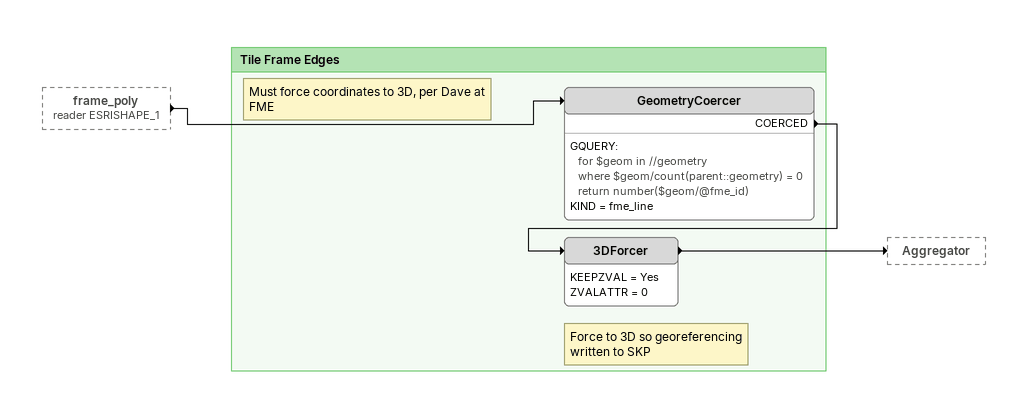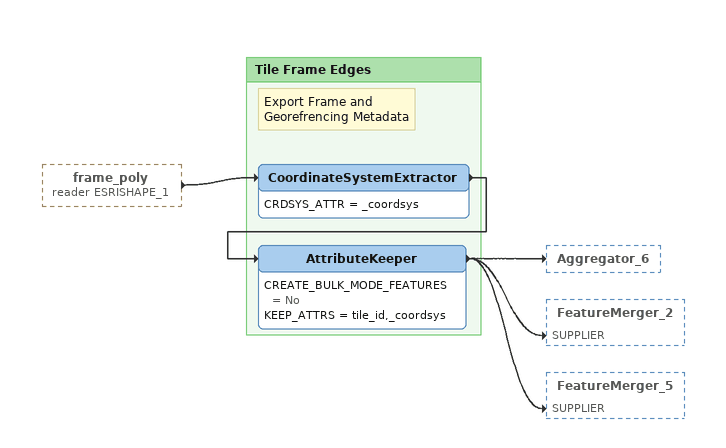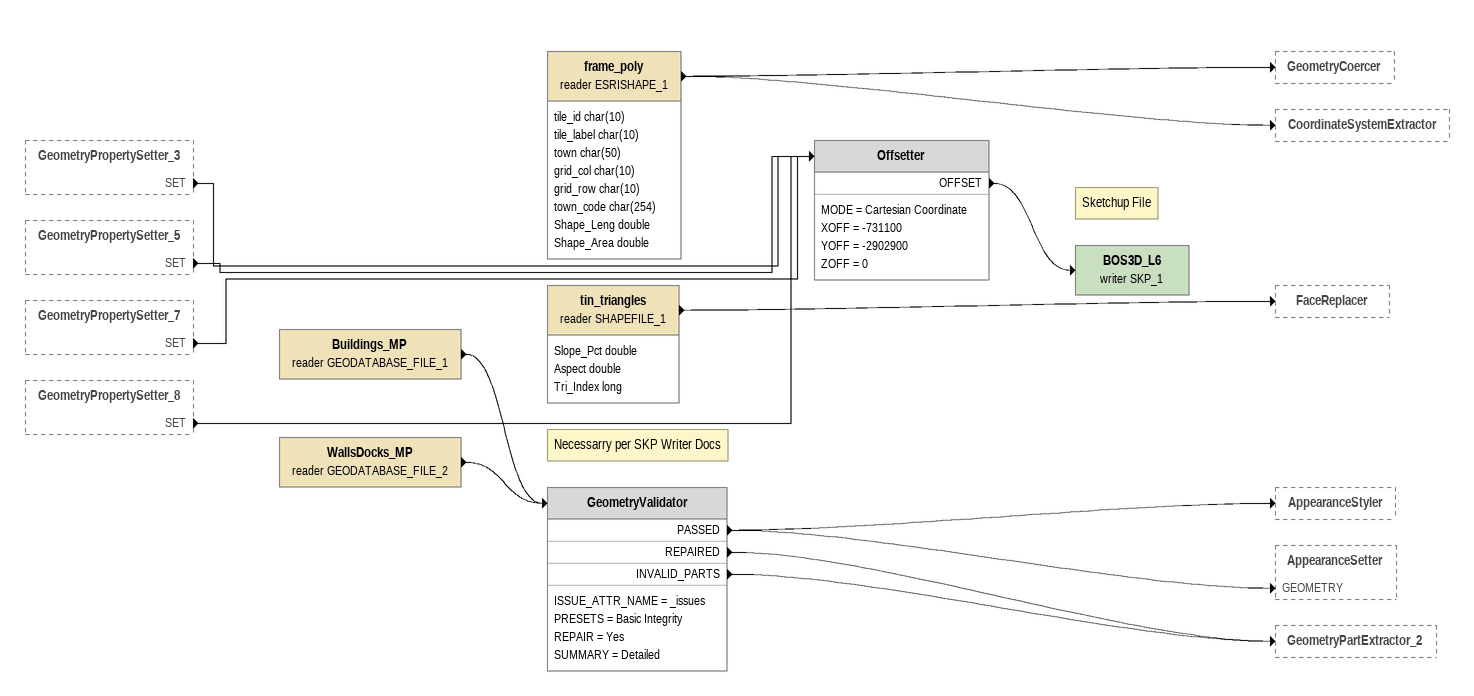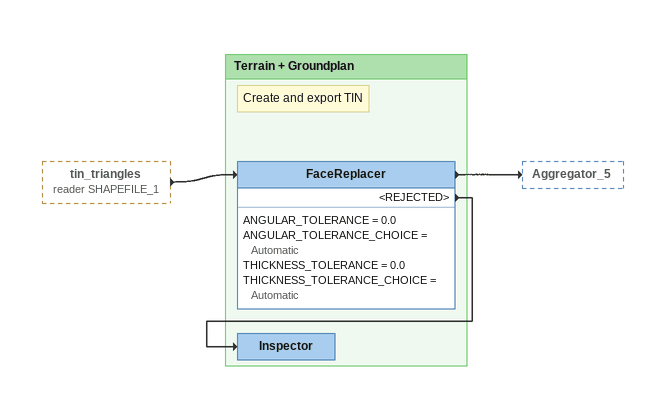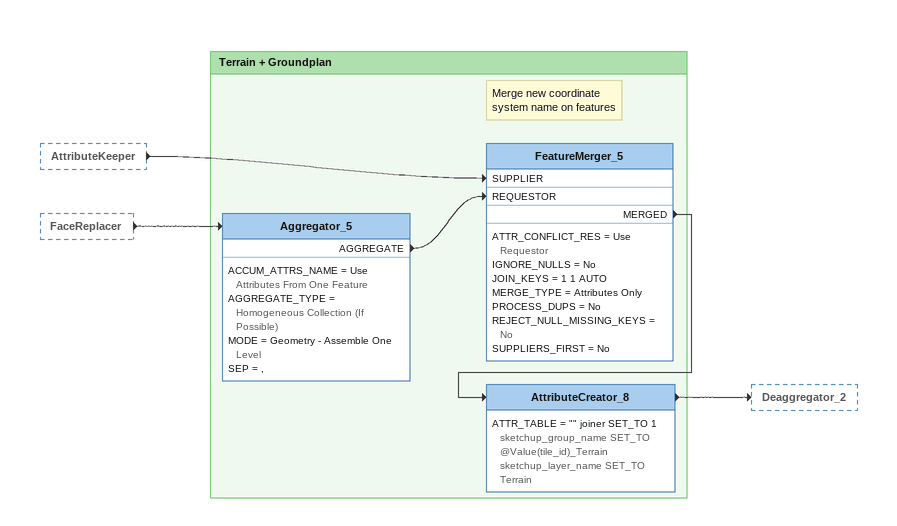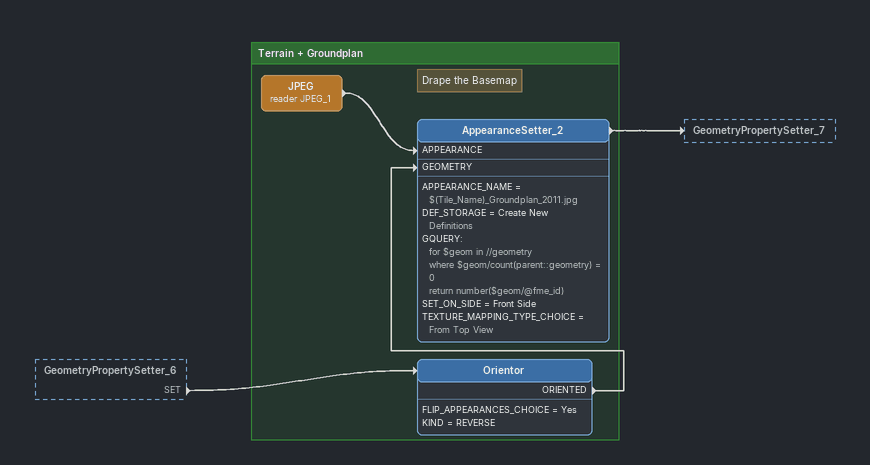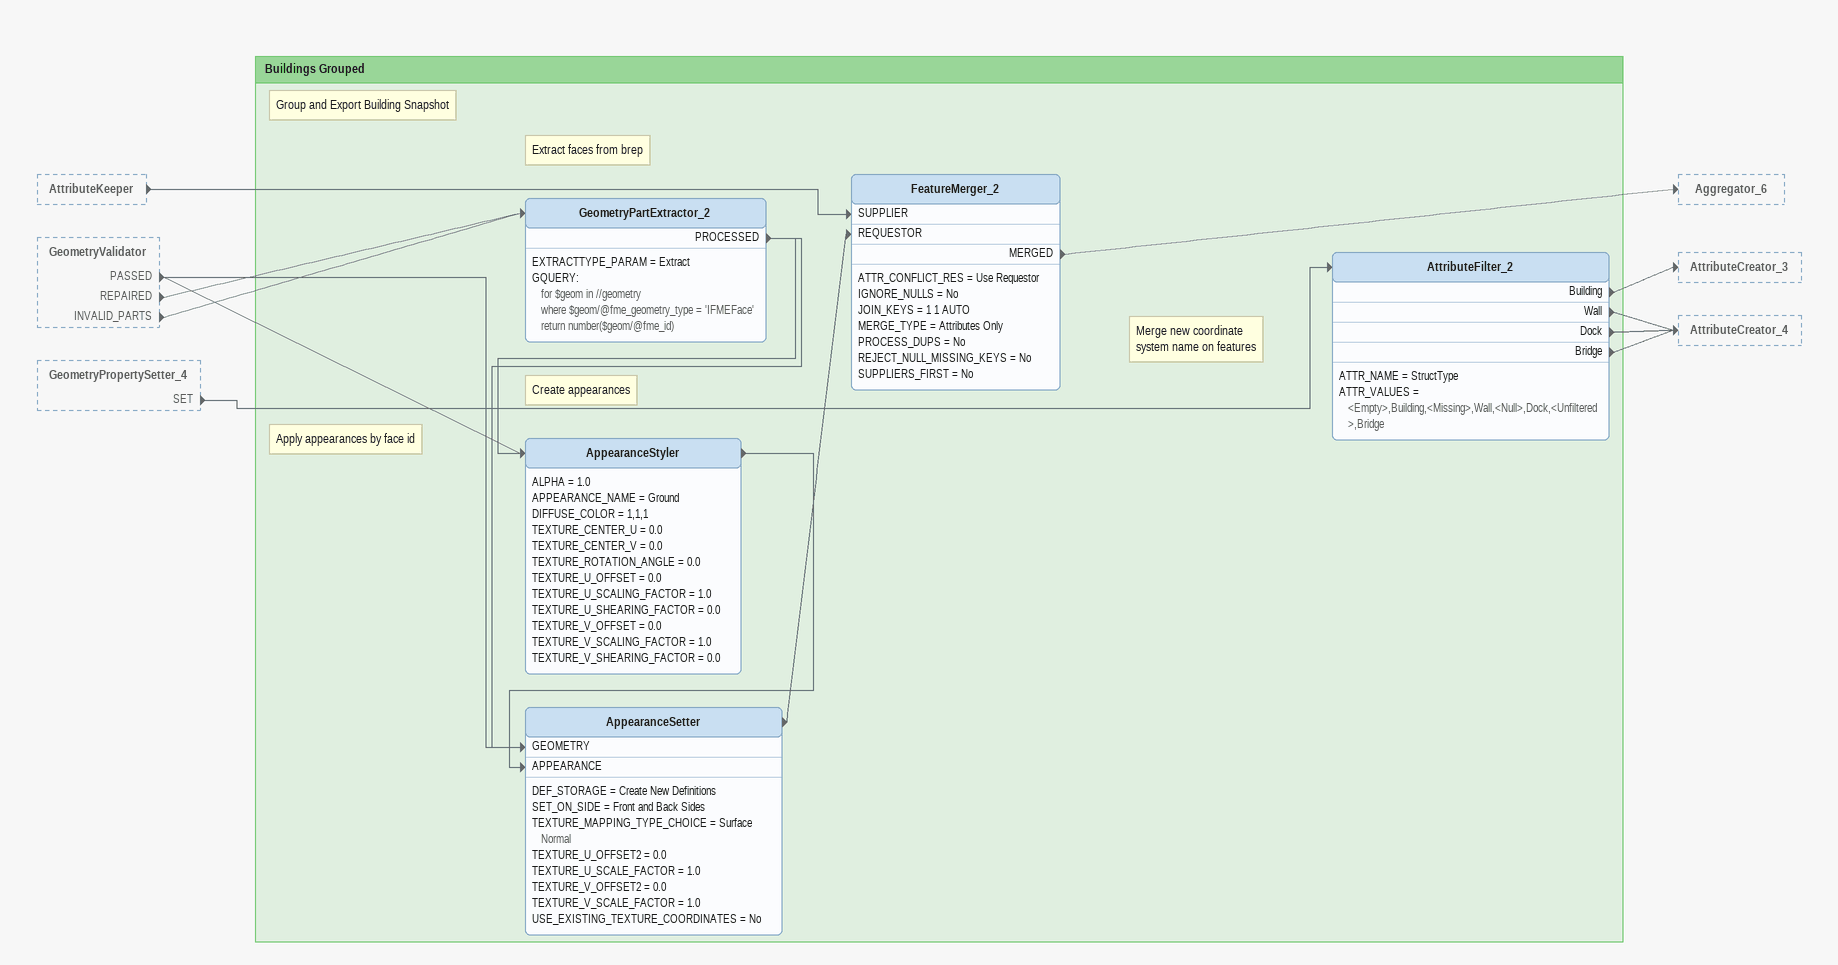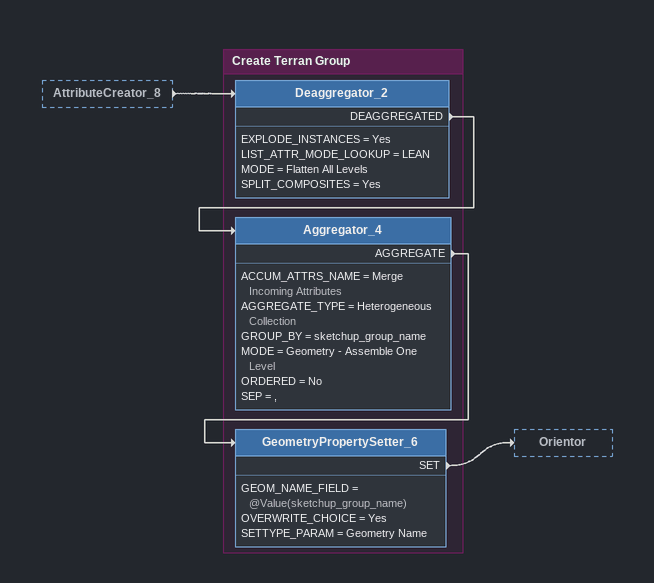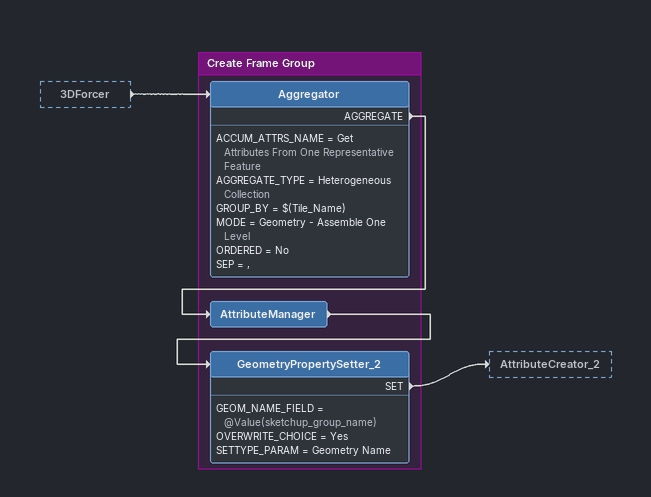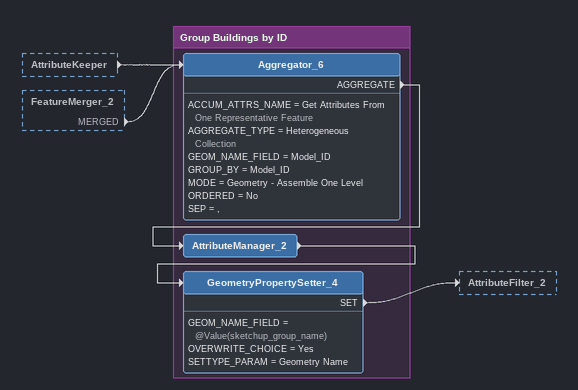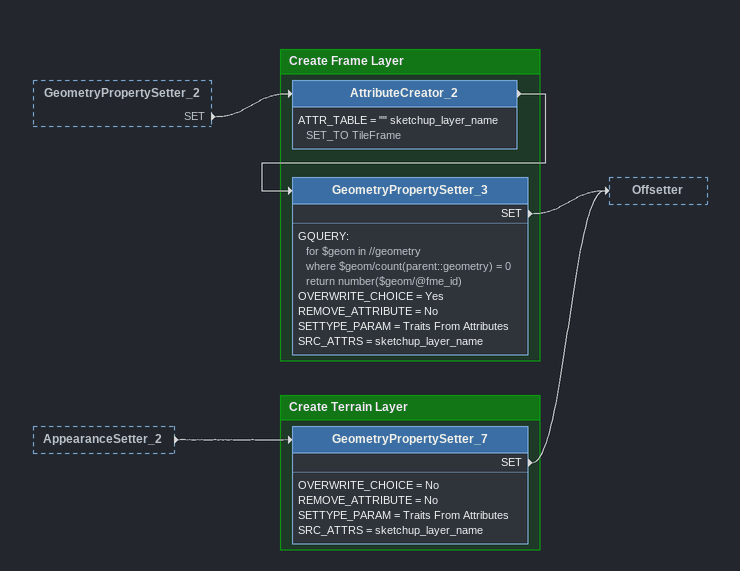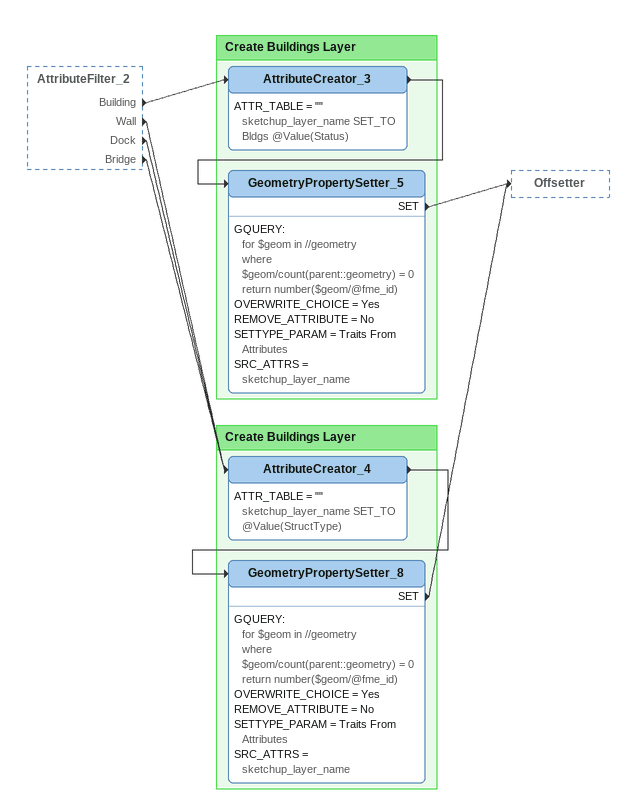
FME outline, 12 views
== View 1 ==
frame_poly (reader ESRISHAPE_1) [outside]
    -> GeometryCoercer

Bookmark: Tile Frame Edges
Note: Must force coordinates to 3D, per Dave at FME
GeometryCoercer
    GQUERY:
      for $geom in //geometry
      where $geom/count(parent::geometry) = 0
      return number($geom/@fme_id)
    KIND = fme_line
    COERCED -> 3DForcer
Note: Force to 3D so georeferencing / written to SKP
3DForcer
    KEEPZVAL = Yes
    ZVALATTR = 0
    -> Aggregator

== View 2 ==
frame_poly (reader ESRISHAPE_1) [outside]
    -> CoordinateSystemExtractor

Bookmark: Tile Frame Edges
Note: Export Frame and Georefrencing Metadata
CoordinateSystemExtractor
    CRDSYS_ATTR = _coordsys
    -> AttributeKeeper
AttributeKeeper
    CREATE_BULK_MODE_FEATURES = No
    KEEP_ATTRS = tile_id,_coordsys
    -> Aggregator_6
    -> FeatureMerger_2 [SUPPLIER]
    -> FeatureMerger_5 [SUPPLIER]

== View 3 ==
GeometryPropertySetter_3 [outside]
    SET -> Offsetter
GeometryPropertySetter_5 [outside]
    SET -> Offsetter
GeometryPropertySetter_7 [outside]
    SET -> Offsetter
GeometryPropertySetter_8 [outside]
    SET -> Offsetter
WallsDocks_MP (reader GEODATABASE_FILE_2)
    -> GeometryValidator
Buildings_MP (reader GEODATABASE_FILE_1)
    -> GeometryValidator
Note: Necessarry per SKP Writer Docs
GeometryValidator
    ISSUE_ATTR_NAME = _issues
    PRESETS = Basic Integrity
    REPAIR = Yes
    SUMMARY = Detailed
    PASSED -> AppearanceStyler
    PASSED -> AppearanceSetter [GEOMETRY]
    REPAIRED -> GeometryPartExtractor_2
    INVALID_PARTS -> GeometryPartExtractor_2
frame_poly (reader ESRISHAPE_1)
    attributes: tile_id char(10), tile_label char(10), town char(50), grid_col char(10), grid_row char(10), town_code char(254), Shape_Leng double, Shape_Area double
    -> GeometryCoercer
    -> CoordinateSystemExtractor
tin_triangles (reader SHAPEFILE_1)
    attributes: Slope_Pct double, Aspect double, Tri_Index long
    -> FaceReplacer
Offsetter
    MODE = Cartesian Coordinate
    XOFF = -731100
    YOFF = -2902900
    ZOFF = 0
    OFFSET -> BOS3D_L6 (writer SKP_1)
Note: Sketchup File
BOS3D_L6 (writer SKP_1)

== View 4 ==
tin_triangles (reader SHAPEFILE_1) [outside]
    -> FaceReplacer

Bookmark: Terrain + Groundplan
Note: Create and export TIN
FaceReplacer
    ANGULAR_TOLERANCE = 0.0
    ANGULAR_TOLERANCE_CHOICE = Automatic
    THICKNESS_TOLERANCE = 0.0
    THICKNESS_TOLERANCE_CHOICE = Automatic
    -> Aggregator_5
    <REJECTED> -> Inspector
Inspector

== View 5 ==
AttributeKeeper [outside]
    -> FeatureMerger_5 [SUPPLIER]
FaceReplacer [outside]
    -> Aggregator_5

Bookmark: Terrain + Groundplan
Aggregator_5
    ACCUM_ATTRS_NAME = Use Attributes From One Feature
    AGGREGATE_TYPE = Homogeneous Collection (If Possible)
    MODE = Geometry - Assemble One Level
    SEP = ,
    AGGREGATE -> FeatureMerger_5 [REQUESTOR]
Note: Merge new coordinate / system name on features
FeatureMerger_5
    ATTR_CONFLICT_RES = Use Requestor
    IGNORE_NULLS = No
    JOIN_KEYS = 1 1 AUTO
    MERGE_TYPE = Attributes Only
    PROCESS_DUPS = No
    REJECT_NULL_MISSING_KEYS = No
    SUPPLIERS_FIRST = No
    MERGED -> AttributeCreator_8
AttributeCreator_8
    ATTR_TABLE = "" joiner SET_TO 1  sketchup_group_name SET_TO @Value(tile_id)_Terrain  sketchup_layer_name SET_TO Terrain
    -> Deaggregator_2

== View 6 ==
GeometryPropertySetter_6 [outside]
    SET -> Orientor

Bookmark: Terrain + Groundplan
Orientor
    FLIP_APPEARANCES_CHOICE = Yes
    KIND = REVERSE
    ORIENTED -> AppearanceSetter_2 [GEOMETRY]
JPEG (reader JPEG_1)
    -> AppearanceSetter_2 [APPEARANCE]
Note: Drape the Basemap
AppearanceSetter_2
    APPEARANCE_NAME = $(Tile_Name)_Groundplan_2011.jpg
    DEF_STORAGE = Create New Definitions
    GQUERY:
      for $geom in //geometry
      where $geom/count(parent::geometry) = 0
      return number($geom/@fme_id)
    SET_ON_SIDE = Front Side
    TEXTURE_MAPPING_TYPE_CHOICE = From Top View
    -> GeometryPropertySetter_7

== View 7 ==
AttributeKeeper [outside]
    -> FeatureMerger_2 [SUPPLIER]
GeometryValidator [outside]
    PASSED -> AppearanceStyler
    PASSED -> AppearanceSetter [GEOMETRY]
    REPAIRED -> GeometryPartExtractor_2
    INVALID_PARTS -> GeometryPartExtractor_2
GeometryPropertySetter_4 [outside]
    SET -> AttributeFilter_2

Bookmark: Buildings Grouped
Note: Group and Export Building Snapshot
Note: Extract faces from brep
GeometryPartExtractor_2
    EXTRACTTYPE_PARAM = Extract
    GQUERY:
      for $geom in //geometry
      where $geom/@fme_geometry_type = 'IFMEFace'
      return number($geom/@fme_id)
    PROCESSED -> AppearanceStyler
    PROCESSED -> AppearanceSetter [GEOMETRY]
Note: Create appearances
AppearanceStyler
    ALPHA = 1.0
    APPEARANCE_NAME = Ground
    DIFFUSE_COLOR = 1,1,1
    TEXTURE_CENTER_U = 0.0
    TEXTURE_CENTER_V = 0.0
    TEXTURE_ROTATION_ANGLE = 0.0
    TEXTURE_U_OFFSET = 0.0
    TEXTURE_U_SCALING_FACTOR = 1.0
    TEXTURE_U_SHEARING_FACTOR = 0.0
    TEXTURE_V_OFFSET = 0.0
    TEXTURE_V_SCALING_FACTOR = 1.0
    TEXTURE_V_SHEARING_FACTOR = 0.0
    -> AppearanceSetter [APPEARANCE]
Note: Apply appearances by face id
AppearanceSetter
    DEF_STORAGE = Create New Definitions
    SET_ON_SIDE = Front and Back Sides
    TEXTURE_MAPPING_TYPE_CHOICE = Surface Normal
    TEXTURE_U_OFFSET2 = 0.0
    TEXTURE_U_SCALE_FACTOR = 1.0
    TEXTURE_V_OFFSET2 = 0.0
    TEXTURE_V_SCALE_FACTOR = 1.0
    USE_EXISTING_TEXTURE_COORDINATES = No
    -> FeatureMerger_2 [REQUESTOR]
Note: Merge new coordinate / system name on features
FeatureMerger_2
    ATTR_CONFLICT_RES = Use Requestor
    IGNORE_NULLS = No
    JOIN_KEYS = 1 1 AUTO
    MERGE_TYPE = Attributes Only
    PROCESS_DUPS = No
    REJECT_NULL_MISSING_KEYS = No
    SUPPLIERS_FIRST = No
    MERGED -> Aggregator_6
AttributeFilter_2
    ATTR_NAME = StructType
    ATTR_VALUES = <Empty>,Building,<Missing>,Wall,<Null>,Dock,<Unfiltered>,Bridge
    Building -> AttributeCreator_3
    Wall -> AttributeCreator_4
    Dock -> AttributeCreator_4
    Bridge -> AttributeCreator_4

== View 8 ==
AttributeCreator_8 [outside]
    -> Deaggregator_2

Bookmark: Create Terran Group
Deaggregator_2
    EXPLODE_INSTANCES = Yes
    LIST_ATTR_MODE_LOOKUP = LEAN
    MODE = Flatten All Levels
    SPLIT_COMPOSITES = Yes
    DEAGGREGATED -> Aggregator_4
Aggregator_4
    ACCUM_ATTRS_NAME = Merge Incoming Attributes
    AGGREGATE_TYPE = Heterogeneous Collection
    GROUP_BY = sketchup_group_name
    MODE = Geometry - Assemble One Level
    ORDERED = No
    SEP = ,
    AGGREGATE -> GeometryPropertySetter_6
GeometryPropertySetter_6
    GEOM_NAME_FIELD = @Value(sketchup_group_name)
    OVERWRITE_CHOICE = Yes
    SETTYPE_PARAM = Geometry Name
    SET -> Orientor

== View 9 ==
3DForcer [outside]
    -> Aggregator

Bookmark: Create Frame Group
Aggregator
    ACCUM_ATTRS_NAME = Get Attributes From One Representative Feature
    AGGREGATE_TYPE = Heterogeneous Collection
    GROUP_BY = $(Tile_Name)
    MODE = Geometry - Assemble One Level
    ORDERED = No
    SEP = ,
    AGGREGATE -> AttributeManager
AttributeManager
    -> GeometryPropertySetter_2
GeometryPropertySetter_2
    GEOM_NAME_FIELD = @Value(sketchup_group_name)
    OVERWRITE_CHOICE = Yes
    SETTYPE_PARAM = Geometry Name
    SET -> AttributeCreator_2

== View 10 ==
AttributeKeeper [outside]
    -> Aggregator_6
FeatureMerger_2 [outside]
    MERGED -> Aggregator_6

Bookmark: Group Buildings by ID
Aggregator_6
    ACCUM_ATTRS_NAME = Get Attributes From One Representative Feature
    AGGREGATE_TYPE = Heterogeneous Collection
    GEOM_NAME_FIELD = Model_ID
    GROUP_BY = Model_ID
    MODE = Geometry - Assemble One Level
    ORDERED = No
    SEP = ,
    AGGREGATE -> AttributeManager_2
AttributeManager_2
    -> GeometryPropertySetter_4
GeometryPropertySetter_4
    GEOM_NAME_FIELD = @Value(sketchup_group_name)
    OVERWRITE_CHOICE = Yes
    SETTYPE_PARAM = Geometry Name
    SET -> AttributeFilter_2

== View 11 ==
GeometryPropertySetter_2 [outside]
    SET -> AttributeCreator_2
AppearanceSetter_2 [outside]
    -> GeometryPropertySetter_7

Bookmark: Create Frame Layer
AttributeCreator_2
    ATTR_TABLE = "" sketchup_layer_name SET_TO TileFrame
    -> GeometryPropertySetter_3
GeometryPropertySetter_3
    GQUERY:
      for $geom in //geometry
      where $geom/count(parent::geometry) = 0
      return number($geom/@fme_id)
    OVERWRITE_CHOICE = Yes
    REMOVE_ATTRIBUTE = No
    SETTYPE_PARAM = Traits From Attributes
    SRC_ATTRS = sketchup_layer_name
    SET -> Offsetter

Bookmark: Create Terrain Layer
GeometryPropertySetter_7
    OVERWRITE_CHOICE = No
    REMOVE_ATTRIBUTE = No
    SETTYPE_PARAM = Traits From Attributes
    SRC_ATTRS = sketchup_layer_name
    SET -> Offsetter

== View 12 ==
AttributeFilter_2 [outside]
    Building -> AttributeCreator_3
    Wall -> AttributeCreator_4
    Dock -> AttributeCreator_4
    Bridge -> AttributeCreator_4

Bookmark: Create Buildings Layer
AttributeCreator_3
    ATTR_TABLE = "" sketchup_layer_name SET_TO Bldgs @Value(Status)
    -> GeometryPropertySetter_5
GeometryPropertySetter_5
    GQUERY:
      for $geom in //geometry
      where $geom/count(parent::geometry) = 0
      return number($geom/@fme_id)
    OVERWRITE_CHOICE = Yes
    REMOVE_ATTRIBUTE = No
    SETTYPE_PARAM = Traits From Attributes
    SRC_ATTRS = sketchup_layer_name
    SET -> Offsetter

Bookmark: Create Buildings Layer
AttributeCreator_4
    ATTR_TABLE = "" sketchup_layer_name SET_TO @Value(StructType)
    -> GeometryPropertySetter_8
GeometryPropertySetter_8
    GQUERY:
      for $geom in //geometry
      where $geom/count(parent::geometry) = 0
      return number($geom/@fme_id)
    OVERWRITE_CHOICE = Yes
    REMOVE_ATTRIBUTE = No
    SETTYPE_PARAM = Traits From Attributes
    SRC_ATTRS = sketchup_layer_name
    SET -> Offsetter
